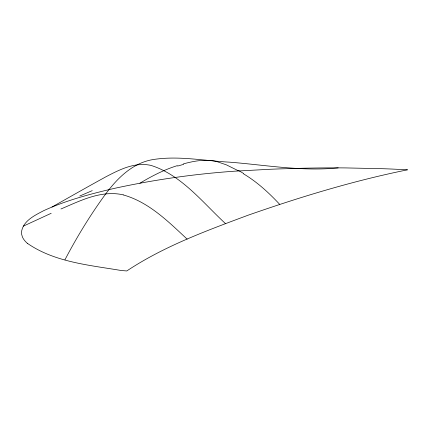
<?xml version="1.0" encoding="UTF-8"?>
<svg xmlns="http://www.w3.org/2000/svg" width="429" height="429" viewBox="0 0 429 429"><rect width="100%" height="100%" fill="white"/><g stroke="black" fill="none" stroke-linecap="round" stroke-linejoin="round"><path stroke-width="0.64" d="M64.945 259.781C76.48 237.757 89.42 216.447 103.974 196.284C115.921 179.681 131.483 163.304 152.552 159.647C178.115 155.448 204.006 160.827 229.579 162.167C265.728 164.999 301.839 171.605 338.197 167.878M139.892 183.215C151.748 176.121 164.119 169.691 177.37 165.626M51.989 207.014C69.975 196.89 87.902 186.647 106.011 176.737C117.889 170.549 130.561 164.017 144.332 164.538A51.732 43.147 71.1 0 1 150.911 165.385C181.397 174.893 202.708 202.552 225.429 223.552M23.343 226.137L51.18 213.299M60.956 208.982C78.126 201.694 95.79 192.664 114.972 193.688A68.951 58.971 -85.9 0 1 123.241 194.857M27.306 243.291A237.543 49.389 -1.8 0 1 22.394 236.921L21.488 233.73A256.762 53.384 -1.8 0 1 21.45 232.593C22.496 221.069 34.819 215.326 43.844 210.601C66.179 200.381 90.069 194.042 113.921 188.481C150.381 180.512 187.382 174.989 224.576 171.949A202.815 42.165 -1.8 0 1 234.642 171.187L270.216 169.262A349.308 72.624 -1.8 0 1 280.25 168.881L302.52 168.243A341.269 70.957 -1.8 0 1 309.749 168.093L316.827 167.986A274.86 57.148 -1.8 0 1 345.801 167.921L383.354 168.726A273.182 56.8 -1.8 0 1 392.321 169.069L407.55 169.809C353.281 180.802 300.193 196.997 247.973 215.256C206.365 230.748 163.975 246.262 126.78 270.956L122.737 270.635A37.618 7.819 -1.8 0 1 120.865 270.447C89.178 265.106 54.408 262.14 27.317 243.291M183.43 163.857C192.165 161.54 201.228 159.636 210.312 160.521M123.236 194.911C148.734 202.016 168.329 221.6 187.146 239.141M217.482 161.803L226.41 164.865L238.009 170.613M243.656 173.922C257.25 182.052 268.978 192.884 279.74 204.413M79.756 196.021A271.836 14.784 -25 0 1 92.23 190.648M238.074 170.275A185.274 134.18 66.6 0 1 243.736 173.573M210.296 160.457A71.579 50.552 64.1 0 1 217.476 161.717M177.611 166.082A317.39 213.776 52.2 0 1 183.687 164.366"/></g></svg>
